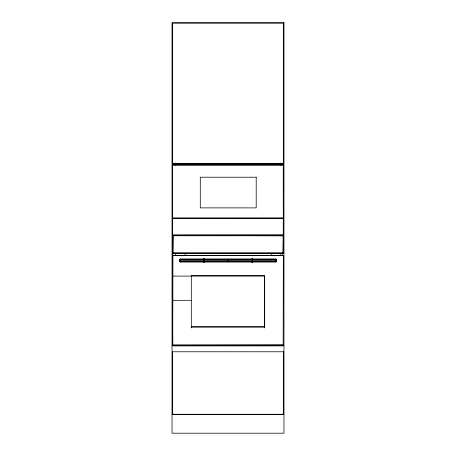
<?xml version="1.0" encoding="UTF-8"?>
<svg xmlns="http://www.w3.org/2000/svg" width="456" height="456" viewBox="0 0 456 456"><rect width="100%" height="100%" fill="white"/><g stroke="black" fill="none" stroke-linecap="round" stroke-linejoin="round"><path stroke-width="0.68" d="M175.68 255.331L175.68 253.285M280.206 255.331L280.206 253.285M228.085 261.938L228.085 259.059M205.006 261.584L204.983 261.898M172.579 218.646L172.619 235.085L283.324 235.034L172.619 235.091L172.619 218.549M172.579 218.555L283.279 218.549L283.324 234.988M172.619 165.004L283.279 164.986L283.324 218.093L172.579 218.133L283.307 218.116L283.307 165.004L172.619 164.986L172.579 218.139L172.619 164.975M283.307 234.988L283.324 218.646M172.528 218.646L283.279 218.555M179.767 259.686L180.394 259.059L275.777 259.059L276.404 259.686L276.364 261.584L275.777 261.938L180.394 261.938L179.767 261.311L179.767 259.686L276.404 259.686L275.777 259.099L275.777 261.938L276.364 261.311L179.806 261.311L179.846 259.43L180.394 259.099L180.394 261.938L179.806 261.311M172.767 253.274L172.915 235.461L172.613 235.763L283.432 235.763L283.13 253.308L172.915 253.308L172.613 253.006L172.915 235.461L283.432 235.763L283.13 235.461L283.13 253.308L172.75 253.274L172.647 253.006L283.432 253.006L283.13 253.274M204.322 261.938L204.522 261.584L203.393 261.938M172.647 235.615L283.398 235.598M283.398 253.16L172.647 253.177M283.159 345.015L283.341 255.44L172.813 255.377L172.63 345.203L172.83 236.521M180.006 259.293L179.943 261.522L180.394 261.778L275.777 261.778C276.689 261.704 276.689 259.287 275.777 259.213L179.926 259.213M283.341 345.015L172.63 345.203M204.168 261.59L203.741 261.938M180.12 261.898L180.12 259.099M276.051 259.099L276.051 261.898M251.855 259.059L252.784 259.059M203.889 261.584L203.296 261.938M283.159 255.622L172.567 255.622L283.404 255.622M252.082 259.207L252.436 259.059M252.402 259.213L252.875 259.059M179.806 261.584L276.364 261.584M276.364 259.413L179.846 259.43M283.159 345.203L283.404 345.015L172.567 345.015M179.767 260.604L276.404 260.593M251.855 261.938L251.649 261.584L252.784 261.938M252.328 261.778L251.689 261.778M204.311 259.059L203.393 259.059M204.482 261.778L203.843 261.778M203.655 259.099L204.408 259.099M251.758 261.898L252.516 261.898M251.758 259.099L252.516 259.099M203.655 261.898L204.413 261.898M175.207 163.641L280.793 163.641M172.545 164.057L283.318 164.057M172.567 276.097L264.674 276.097L264.674 327.938M172.567 300.322L191.303 300.322M191.303 326.57L264.674 326.57M191.303 327.18L264.674 327.18M172.037 345.899L283.963 345.899M172.037 414.544L283.963 414.544M252.601 261.898L252.282 261.584L252.875 261.938M203.296 259.059L203.769 259.213M252.003 261.596L252.436 261.938M203.741 259.059L204.088 259.207M283.279 235.495L283.296 253.274M172.915 253.308L172.75 235.495M172.813 345.266L172.63 255.44M251.21 261.938L251.165 261.584M283.318 164.918L283.318 163.869L172.545 163.869L172.545 164.918M282.652 253.285L282.652 255.331M280.793 162.997L280.793 165.135M271.713 253.285L271.713 255.331M264.571 326.57L264.571 275.487L191.303 275.487L191.303 327.938M252.248 259.059L252.248 261.938M203.929 259.059L203.929 261.938M185.102 253.285L185.102 255.331M175.207 162.997L175.207 165.135M283.963 22.8L172.037 22.8L172.037 433.2L283.963 433.2L283.963 22.8M283.683 23.079L172.317 23.079L172.317 163.362L283.683 163.362L283.683 23.079M256.204 177.202L200.281 177.202L200.281 207.885L256.204 207.885L256.204 177.202M283.683 351.775L172.317 351.775L172.317 414.265L283.683 414.265L283.683 351.775"/></g></svg>
